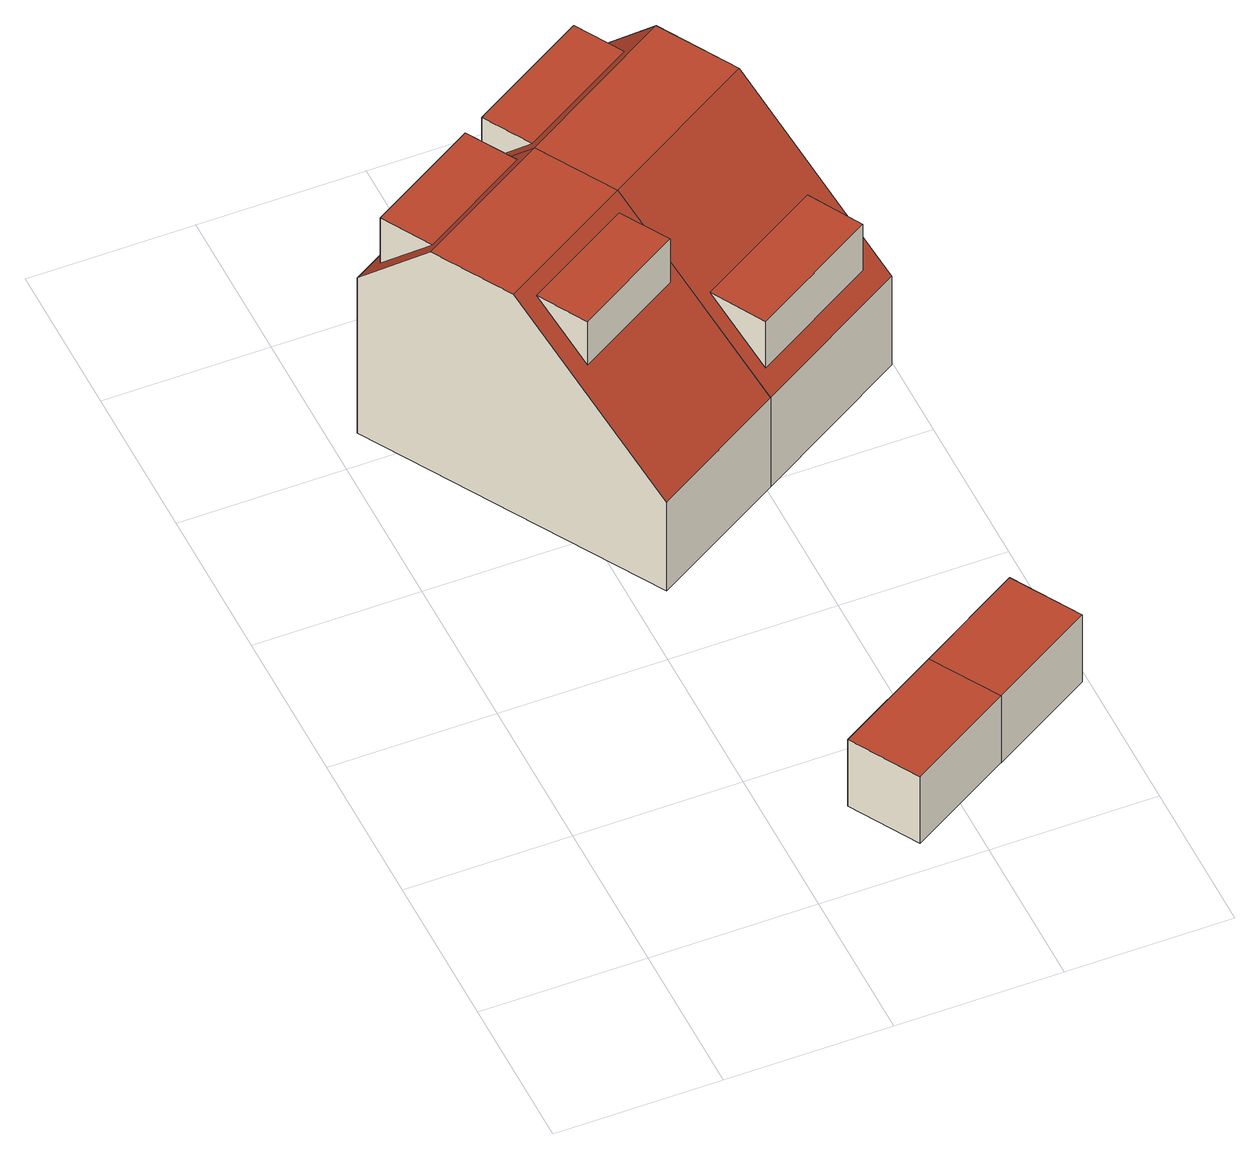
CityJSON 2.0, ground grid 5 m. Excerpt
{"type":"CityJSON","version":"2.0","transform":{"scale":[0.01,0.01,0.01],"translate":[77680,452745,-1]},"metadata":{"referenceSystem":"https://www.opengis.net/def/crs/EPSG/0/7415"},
"CityObjects":{
"building1":{"type":"Building","attributes":{"Volume":22.95,"Dakoppervlakte":8.94,"Muuroppervlakte":31.46,"Vloeroppervlakte":8.94,"hoogte_Z_max_in_m_NAP":2.58,"GEB_DOEL":"onbekend","dateOfConstruction":"1980-01-01","measuredHeight":2.57},"geometry":[{"type":"Solid","lod":"2","boundaries":[[[[0,1,2,3]],[[4,5,6,7]],[[0,3,5,4]],[[3,2,6,5]],[[1,7,6,2]],[[0,4,7,1]]]],"semantics":{"surfaces":[{"type":"GroundSurface"},{"type":"RoofSurface"},{"type":"WallSurface"}],"values":[[0,1,2,2,2,2]]}}]},
"building2":{"type":"Building","attributes":{"Volume":347.35,"Dakoppervlakte":44.97,"Muuroppervlakte":185.13,"Vloeroppervlakte":48.89,"hoogte_Z_max_in_m_NAP":8.42,"GEB_DOEL":"woonfunctie","dateOfConstruction":"1980-01-01","measuredHeight":8.4},"children":["building2-1","building2-2"],"geometry":[{"type":"Solid","lod":"2","boundaries":[[[[8,9,10,11,12,13,14,15]],[[16,17,18,19],[20,21,22,23]],[[24,25,19,18]],[[26,27,25,24],[28,29,30,31]],[[12,11,17,16]],[[8,15,27,26]],[[17,11,10,18]],[[27,15,14,13,12,16,19,25]],[[9,8,26,24,18,10]],[[32,33,20,23]],[[33,32,22,21]],[[21,20,33]],[[32,23,22]],[[34,29,28,35]],[[28,31,35]],[[34,35,31,30]],[[34,30,29]]]],"semantics":{"surfaces":[{"type":"GroundSurface"},{"type":"RoofSurface"},{"type":"WallSurface"}],"values":[[0,1,1,1,2,2,2,2,2,1,2,2,2,1,2,2,2]]}}]},
"building2-1":{"type":"BuildingInstallation","attributes":{"relationToConstruction":"outside"},"parents":["building2"],"geometry":[{"type":"MultiSurface","lod":"2","boundaries":[[[32,33,20,23]],[[33,32,22,21]],[[21,20,33]],[[32,23,22]]],"semantics":{"surfaces":[{"type":"RoofSurface"},{"type":"WallSurface"}],"values":[0,1,1,1]}}]},
"building2-2":{"type":"BuildingInstallation","attributes":{"relationToConstruction":"outside"},"parents":["building2"],"geometry":[{"type":"MultiSurface","lod":"2","boundaries":[[[34,29,28,35]],[[28,31,35]],[[34,35,31,30]],[[34,30,29]]],"semantics":{"surfaces":[{"type":"RoofSurface"},{"type":"WallSurface"}],"values":[0,1,1,1]}}]},
"building3":{"type":"Building","attributes":{"Volume":23.1,"Dakoppervlakte":8.94,"Muuroppervlakte":31.66,"Vloeroppervlakte":8.94,"hoogte_Z_max_in_m_NAP":2.58,"GEB_DOEL":"onbekend","dateOfConstruction":"1980-01-01","measuredHeight":2.58},"geometry":[{"type":"Solid","lod":"2","boundaries":[[[[36,37,38,39]],[[4,7,40,41]],[[36,39,7,4]],[[39,38,40,7]],[[37,41,40,38]],[[36,4,41,37]]]],"semantics":{"surfaces":[{"type":"GroundSurface"},{"type":"RoofSurface"},{"type":"WallSurface"}],"values":[[0,1,2,2,2,2]]}}]},
"building4":{"type":"Building","attributes":{"Volume":406.57,"Dakoppervlakte":52.8,"Muuroppervlakte":192.77,"Vloeroppervlakte":57.21,"hoogte_Z_max_in_m_NAP":8.42,"GEB_DOEL":"woonfunctie","dateOfConstruction":"1980-01-01","measuredHeight":8.4},"children":["building4-1","building4-2"],"geometry":[{"type":"Solid","lod":"2","boundaries":[[[[42,43,44,45,11,10,9,8]],[[18,17,46,47],[48,49,50,51]],[[47,52,24,18]],[[24,52,53,26],[54,55,56,57]],[[11,45,46,17]],[[8,26,53,42]],[[44,47,46,45]],[[26,8,9,10,11,17,18,24]],[[43,42,53,52,47,44]],[[58,59,48,51]],[[59,58,50,49]],[[49,48,59]],[[58,51,50]],[[54,57,60,61]],[[60,57,56]],[[61,60,56,55]],[[61,55,54]]]],"semantics":{"surfaces":[{"type":"GroundSurface"},{"type":"RoofSurface"},{"type":"WallSurface"}],"values":[[0,1,1,1,2,2,2,2,2,1,2,2,2,1,2,2,2]]}}]},
"building4-1":{"type":"BuildingInstallation","attributes":{"relationToConstruction":"outside"},"parents":["building4"],"geometry":[{"type":"MultiSurface","lod":"2","boundaries":[[[58,59,48,51]],[[59,58,50,49]],[[49,48,59]],[[58,51,50]]],"semantics":{"surfaces":[{"type":"RoofSurface"},{"type":"WallSurface"}],"values":[0,1,1,1]}}]},
"building4-2":{"type":"BuildingInstallation","attributes":{"relationToConstruction":"outside"},"parents":["building4"],"geometry":[{"type":"MultiSurface","lod":"2","boundaries":[[[54,57,60,61]],[[60,57,56]],[[61,60,56,55]],[[61,55,54]]],"semantics":{"surfaces":[{"type":"RoofSurface"},{"type":"WallSurface"}],"values":[0,1,1,1]}}]}
},
"vertices":[
[1040,490,102],[1162,284,102],[841,95,102],[719,301,102],[1040,490,358],[719,301,358],[841,95,358],[1162,284,358],
[493,2355,102],[617,2147,102],[757,1911,102],[1013,1478,102],[601,1234,102],[344,1667,102],[204,1903,102],[81,2111,102],[601,1234,443],[1013,1478,443],[757,1911,942],[344,1667,942],[739,1862,909],[825,1717,742],[497,1523,742],[411,1668,909],[617,2147,942],[204,1903,942],[493,2355,697],[81,2111,697],[568,2152,912],[230,1952,912],[143,2100,739],[481,2300,739],[497,1523,909],[825,1717,909],[143,2100,912],[481,2300,912],
[1040,490,100],[1361,680,100],[1483,474,100],[1162,284,100],[1483,474,358],[1361,680,358],
[976,2641,102],[1100,2433,102],[1239,2197,102],[1495,1763,102],[1495,1763,443],[1239,2197,942],[1321,1929,673],[1414,1772,492],[1027,1543,492],[934,1700,673],[1100,2433,942],[976,2641,697],[631,2193,909],[546,2337,740],[911,2553,740],[996,2409,909],[1027,1543,669],[1414,1772,669],[911,2553,909],[546,2337,909]
]}
